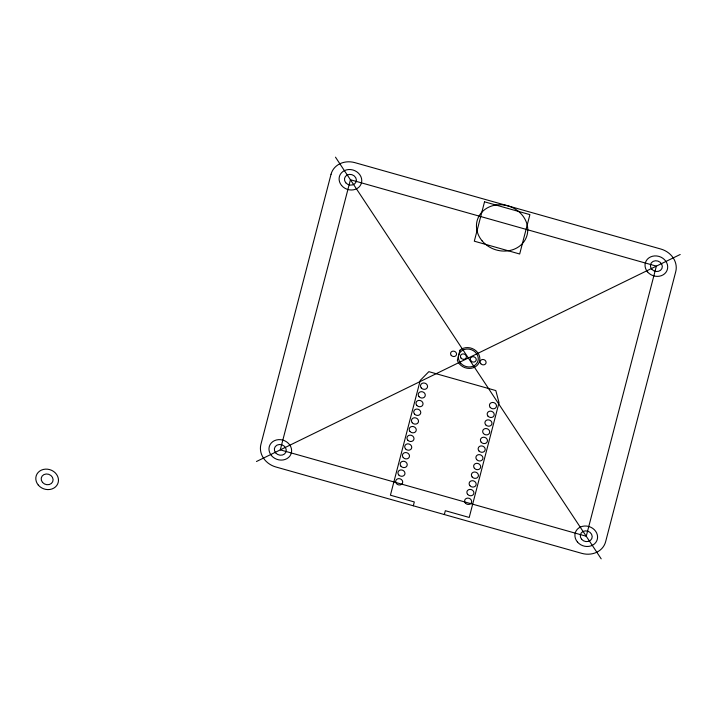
<?xml version="1.0" encoding="UTF-8"?>
<svg xmlns="http://www.w3.org/2000/svg" width="716" height="716" viewBox="0 0 716 716"><rect width="100%" height="100%" fill="white"/><g stroke="black" fill="none" stroke-linecap="round" stroke-linejoin="round"><path stroke-width="1.07" d="M413.32 505.791L414.313 501.952L390.426 495.203L420.229 380.429L428.848 371.658L495.821 390.569L499.016 402.669L469.222 517.453L445.334 510.705L444.341 514.553M256.471 461.507L680.2 254.493M335.482 157.162L601.189 558.838M331.034 174.283L260.91 444.385A20.164 17.667 19.8 0 0 275.857 466.975L581.795 553.361A20.164 17.667 19.8 0 0 605.629 541.717L675.752 271.615A20.164 17.667 19.8 0 0 660.814 249.025L354.868 162.639A20.164 17.667 19.8 0 0 331.034 174.283M350.428 179.752L280.296 449.863L586.243 536.248L656.366 266.137L350.428 179.752M484.535 201.822L474.314 241.194L519.682 254.001L529.903 214.63L484.535 201.822M459.949 350.231L457.336 360.291A11.698 10.248 19.8 0 0 473.616 367.639A11.698 10.248 19.8 0 0 477.554 352.46A11.698 10.248 19.8 0 0 459.949 350.231M38.315 485.099A11.492 10.069 19.8 0 0 57.719 483.837A11.492 10.069 19.8 0 0 45.385 469.141A11.492 10.069 19.8 0 0 38.315 485.099M42.495 482.378A6.05 5.298 19.8 0 0 52.707 481.716A6.05 5.298 19.8 0 0 46.209 473.983A6.05 5.298 19.8 0 0 42.495 482.378M482.145 240.898A26.009 22.787 19.8 0 0 526.045 238.043A26.009 22.787 19.8 0 0 498.13 204.785A26.009 22.787 19.8 0 0 482.145 240.898M271.48 455.6A11.492 10.069 19.8 0 0 290.875 454.338A11.492 10.069 19.8 0 0 278.542 439.642A11.492 10.069 19.8 0 0 271.48 455.6M275.66 452.879A6.05 5.298 19.8 0 0 285.863 452.217A6.05 5.298 19.8 0 0 279.374 444.484A6.05 5.298 19.8 0 0 275.66 452.879M341.604 185.498A11.492 10.069 19.8 0 0 361.007 184.236A11.492 10.069 19.8 0 0 348.674 169.54A11.492 10.069 19.8 0 0 341.604 185.498M345.783 182.777A6.05 5.298 19.8 0 0 355.995 182.115A6.05 5.298 19.8 0 0 349.498 174.382A6.05 5.298 19.8 0 0 345.783 182.777M647.541 271.883A11.492 10.069 19.8 0 0 666.945 270.612A11.492 10.069 19.8 0 0 654.612 255.925A11.492 10.069 19.8 0 0 647.541 271.883M651.721 269.162A6.05 5.298 19.8 0 0 661.933 268.491A6.05 5.298 19.8 0 0 655.444 260.758A6.05 5.298 19.8 0 0 651.721 269.162M577.418 541.985A11.492 10.069 19.8 0 0 596.822 540.723A11.492 10.069 19.8 0 0 584.489 526.027A11.492 10.069 19.8 0 0 577.418 541.985M581.598 539.264A6.05 5.298 19.8 0 0 591.81 538.602A6.05 5.298 19.8 0 0 585.321 530.869A6.05 5.298 19.8 0 0 581.598 539.264M460.594 363.039A10.078 8.834 19.8 0 0 477.617 361.929A10.078 8.834 19.8 0 0 466.796 349.041A10.078 8.834 19.8 0 0 460.594 363.039M480.776 363.692A3.043 2.667 19.8 0 0 485.904 363.352A3.043 2.667 19.8 0 0 482.647 359.468A3.043 2.667 19.8 0 0 480.776 363.692M470.922 360.909A3.043 2.667 19.8 0 0 476.059 360.578A3.043 2.667 19.8 0 0 472.793 356.684A3.043 2.667 19.8 0 0 470.922 360.909M461.077 358.125A3.043 2.667 19.8 0 0 466.205 357.794A3.043 2.667 19.8 0 0 462.948 353.91A3.043 2.667 19.8 0 0 461.077 358.125M451.223 355.351A3.043 2.667 19.8 0 0 456.361 355.011A3.043 2.667 19.8 0 0 453.094 351.126A3.043 2.667 19.8 0 0 451.223 355.351M490.218 407.422A3.589 3.141 19.8 0 0 496.269 407.028A3.589 3.141 19.8 0 0 492.42 402.446A3.589 3.141 19.8 0 0 490.218 407.422M487.954 416.112A3.589 3.141 19.8 0 0 494.004 415.719A3.589 3.141 19.8 0 0 490.165 411.136A3.589 3.141 19.8 0 0 487.954 416.112M485.699 424.812A3.589 3.141 19.8 0 0 491.749 424.418A3.589 3.141 19.8 0 0 487.9 419.836A3.589 3.141 19.8 0 0 485.699 424.812M483.443 433.511A3.589 3.141 19.8 0 0 489.493 433.108A3.589 3.141 19.8 0 0 485.645 428.526A3.589 3.141 19.8 0 0 483.443 433.511M481.188 442.202A3.589 3.141 19.8 0 0 487.238 441.808A3.589 3.141 19.8 0 0 483.39 437.225A3.589 3.141 19.8 0 0 481.188 442.202M478.923 450.901A3.589 3.141 19.8 0 0 484.983 450.507A3.589 3.141 19.8 0 0 481.134 445.916A3.589 3.141 19.8 0 0 478.923 450.901M476.668 459.591A3.589 3.141 19.8 0 0 482.718 459.198A3.589 3.141 19.8 0 0 478.87 454.615A3.589 3.141 19.8 0 0 476.668 459.591M474.413 468.291A3.589 3.141 19.8 0 0 480.463 467.897A3.589 3.141 19.8 0 0 476.614 463.315A3.589 3.141 19.8 0 0 474.413 468.291M472.157 476.981A3.589 3.141 19.8 0 0 478.207 476.588A3.589 3.141 19.8 0 0 474.359 472.005A3.589 3.141 19.8 0 0 472.157 476.981M469.893 485.681A3.589 3.141 19.8 0 0 475.952 485.287A3.589 3.141 19.8 0 0 472.104 480.705A3.589 3.141 19.8 0 0 469.893 485.681M467.637 494.371A3.589 3.141 19.8 0 0 473.688 493.977A3.589 3.141 19.8 0 0 469.839 489.395A3.589 3.141 19.8 0 0 467.637 494.371M465.382 503.071A3.589 3.141 19.8 0 0 471.432 502.677A3.589 3.141 19.8 0 0 467.584 498.094A3.589 3.141 19.8 0 0 465.382 503.071M398.696 474.905A3.589 3.141 19.8 0 0 404.746 474.511A3.589 3.141 19.8 0 0 400.897 469.929A3.589 3.141 19.8 0 0 398.696 474.905M400.951 466.214A3.589 3.141 19.8 0 0 407.001 465.821A3.589 3.141 19.8 0 0 403.153 461.238A3.589 3.141 19.8 0 0 400.951 466.214M403.206 457.515A3.589 3.141 19.8 0 0 409.266 457.121A3.589 3.141 19.8 0 0 405.417 452.539A3.589 3.141 19.8 0 0 403.206 457.515M405.471 448.825A3.589 3.141 19.8 0 0 411.521 448.431A3.589 3.141 19.8 0 0 407.673 443.848A3.589 3.141 19.8 0 0 405.471 448.825M407.726 440.125A3.589 3.141 19.8 0 0 413.776 439.731A3.589 3.141 19.8 0 0 409.928 435.149A3.589 3.141 19.8 0 0 407.726 440.125M409.982 431.435A3.589 3.141 19.8 0 0 416.032 431.041A3.589 3.141 19.8 0 0 412.183 426.45A3.589 3.141 19.8 0 0 409.982 431.435M412.237 422.735A3.589 3.141 19.8 0 0 418.296 422.342A3.589 3.141 19.8 0 0 414.448 417.759A3.589 3.141 19.8 0 0 412.237 422.735M414.501 414.045A3.589 3.141 19.8 0 0 420.552 413.642A3.589 3.141 19.8 0 0 416.703 409.06A3.589 3.141 19.8 0 0 414.501 414.045M416.757 405.346A3.589 3.141 19.8 0 0 422.807 404.952A3.589 3.141 19.8 0 0 418.958 400.369A3.589 3.141 19.8 0 0 416.757 405.346M419.012 396.646A3.589 3.141 19.8 0 0 425.062 396.252A3.589 3.141 19.8 0 0 421.214 391.67A3.589 3.141 19.8 0 0 419.012 396.646M421.268 387.956A3.589 3.141 19.8 0 0 427.327 387.562A3.589 3.141 19.8 0 0 423.478 382.979A3.589 3.141 19.8 0 0 421.268 387.956M396.44 483.604A3.589 3.141 19.8 0 0 402.49 483.21A3.589 3.141 19.8 0 0 398.642 478.628A3.589 3.141 19.8 0 0 396.44 483.604"/></g></svg>
